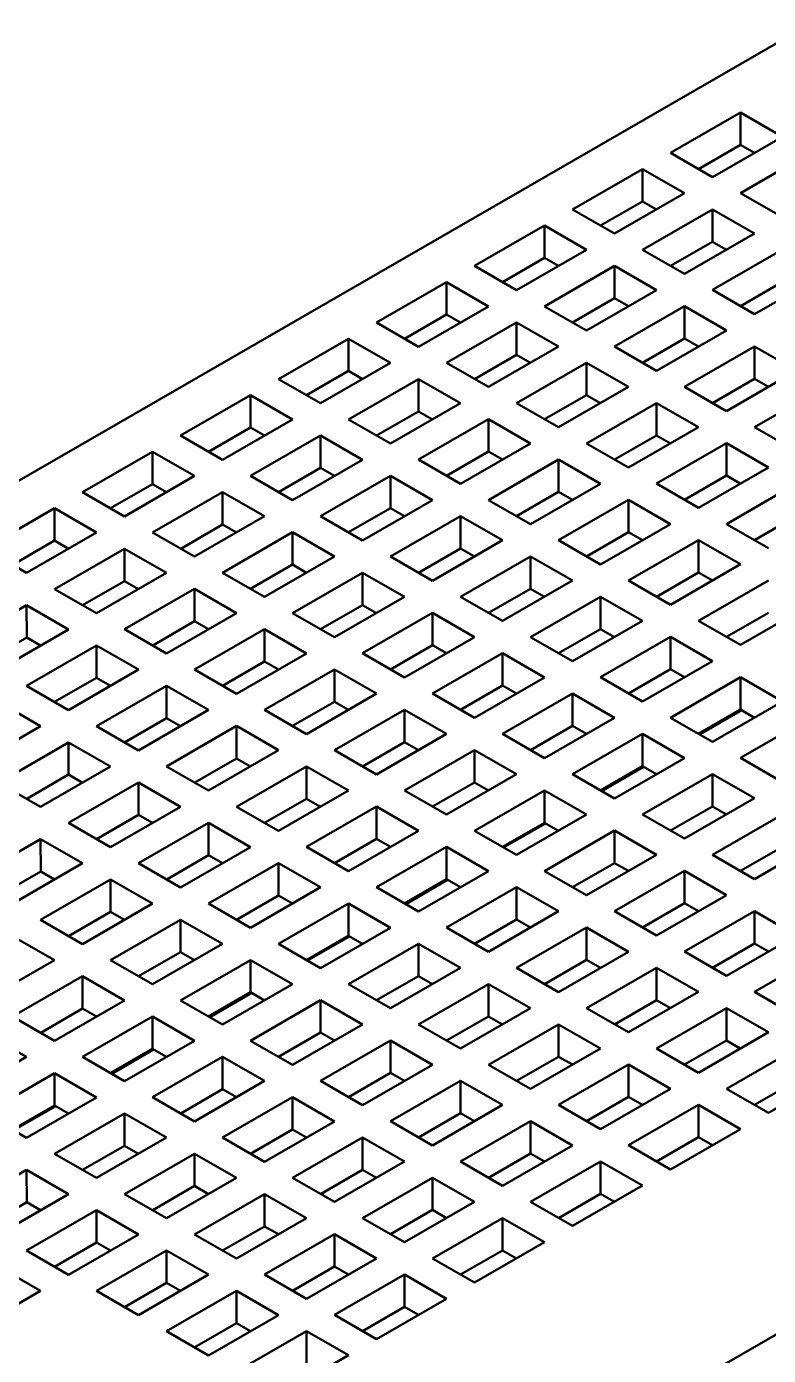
# Model space of a CAD drawing. Header units: millimetres. Extents: x 2121 to 4904, y 892 to 1933.
# Drawn here: x 3049.5 to 3105.7, y 1711.3 to 1812 of the extents above; entities that cross this region are included whole.
import ezdxf

# ---------------------------------------------------------------- set-up
doc = ezdxf.new("R2010")
doc.units = ezdxf.units.MM
doc.header["$LTSCALE"] = 1.8
doc.layers.add('외형선(ISO)', color=7, linetype='Continuous', lineweight=50)

msp = doc.modelspace()

# ---------------------------------------------------------------- linework, layer by layer
at = {"layer": '외형선(ISO)'}
for p, q in [((3108.52, 1812.02), (2986.92, 1741.81)), ((3098.29, 1802.44), (3103.6, 1805.5)), ((3103.6, 1805.5), (3106.78, 1803.67)), ((3103.6, 1805.5), (3103.6, 1803.05)), ((3106.78, 1803.67), (3101.48, 1800.61)), ((3101.48, 1800.61), (3098.29, 1802.44)), ((3103.6, 1803.05), (3100.42, 1801.22)), ((3104.66, 1802.45), (3103.6, 1803.05)), ((3103.6, 1799.39), (3108.9, 1802.45)), ((3090.87, 1798.16), (3096.17, 1801.22)), ((3096.17, 1801.22), (3099.35, 1799.38)), ((3096.17, 1801.22), (3096.18, 1798.77)), ((3099.35, 1799.38), (3094.05, 1796.32)), ((3106.78, 1797.56), (3103.6, 1799.39)), ((3094.05, 1796.32), (3090.87, 1798.16)), ((3096.18, 1798.77), (3093, 1796.93)), ((3096.17, 1795.1), (3101.48, 1798.16)), ((3097.23, 1798.16), (3096.18, 1798.77)), ((3101.48, 1798.16), (3104.66, 1796.33)), ((3101.48, 1798.16), (3101.48, 1795.71)), ((3083.44, 1793.87), (3088.75, 1796.93)), ((3088.75, 1796.93), (3091.93, 1795.1)), ((3088.75, 1796.93), (3088.75, 1794.48)), ((3104.66, 1796.33), (3099.35, 1793.27)), ((3091.93, 1795.1), (3086.63, 1792.04)), ((3099.35, 1793.27), (3096.17, 1795.1)), ((3101.48, 1795.71), (3098.3, 1793.88)), ((3102.53, 1795.1), (3101.48, 1795.71)), ((3101.48, 1792.05), (3106.78, 1795.11)), ((3088.75, 1794.48), (3085.57, 1792.64)), ((3089.81, 1793.87), (3088.75, 1794.48)), ((3086.63, 1792.04), (3083.44, 1793.87)), ((3088.75, 1790.81), (3094.05, 1793.88)), ((3094.05, 1793.88), (3097.23, 1792.04)), ((3094.05, 1793.88), (3094.05, 1791.43)), ((3109.96, 1793.28), (3104.66, 1790.21)), ((3076.02, 1789.58), (3081.32, 1792.64)), ((3081.32, 1792.64), (3084.51, 1790.81)), ((3081.32, 1792.64), (3081.33, 1790.19)), ((3097.23, 1792.04), (3091.93, 1788.98)), ((3104.66, 1790.21), (3101.48, 1792.05)), ((3106.78, 1792.66), (3103.6, 1790.82)), ((3094.05, 1791.43), (3090.87, 1789.59)), ((3095.11, 1790.82), (3094.05, 1791.43)), ((3081.33, 1790.19), (3078.15, 1788.36)), ((3084.51, 1790.81), (3079.2, 1787.75)), ((3082.38, 1789.59), (3081.33, 1790.19)), ((3091.93, 1788.98), (3088.75, 1790.81)), ((3094.05, 1787.76), (3099.35, 1790.82)), ((3099.35, 1790.82), (3102.54, 1788.99)), ((3099.35, 1790.82), (3099.36, 1788.37)), ((3079.2, 1787.75), (3076.02, 1789.58)), ((3081.32, 1786.53), (3086.63, 1789.59)), ((3086.63, 1789.59), (3089.81, 1787.76)), ((3086.63, 1789.59), (3086.63, 1787.14)), ((3068.6, 1785.3), (3073.9, 1788.36)), ((3073.9, 1788.36), (3077.08, 1786.52)), ((3073.9, 1788.36), (3073.9, 1785.91)), ((3099.36, 1788.37), (3096.18, 1786.54)), ((3102.54, 1788.99), (3097.23, 1785.93)), ((3100.41, 1787.76), (3099.36, 1788.37)), ((3086.63, 1787.14), (3083.45, 1785.3)), ((3089.81, 1787.76), (3084.51, 1784.7)), ((3087.68, 1786.53), (3086.63, 1787.14)), ((3097.23, 1785.93), (3094.05, 1787.76)), ((3099.35, 1784.71), (3104.66, 1787.77)), ((3104.66, 1787.77), (3107.84, 1785.94)), ((3104.66, 1787.77), (3104.66, 1785.32)), ((3077.08, 1786.52), (3071.78, 1783.46)), ((3084.51, 1784.7), (3081.32, 1786.53)), ((3086.63, 1783.47), (3091.93, 1786.54)), ((3091.93, 1786.54), (3095.11, 1784.7)), ((3091.93, 1786.54), (3091.93, 1784.08)), ((3071.78, 1783.46), (3068.6, 1785.3)), ((3073.9, 1785.91), (3070.72, 1784.07)), ((3074.96, 1785.3), (3073.9, 1785.91)), ((3073.9, 1782.24), (3079.2, 1785.3)), ((3079.2, 1785.3), (3082.38, 1783.47)), ((3079.2, 1785.3), (3079.2, 1782.85)), ((3104.66, 1785.32), (3101.48, 1783.48)), ((3107.84, 1785.94), (3102.54, 1782.87)), ((3105.72, 1784.71), (3104.66, 1785.32)), ((3061.17, 1781.01), (3066.47, 1784.07)), ((3066.47, 1784.07), (3069.66, 1782.24)), ((3066.47, 1784.07), (3066.48, 1781.62)), ((3091.93, 1784.08), (3088.75, 1782.25)), ((3095.11, 1784.7), (3089.81, 1781.64)), ((3092.99, 1783.48), (3091.93, 1784.08)), ((3102.54, 1782.87), (3099.35, 1784.71)), ((3104.66, 1781.65), (3109.96, 1784.71)), ((3082.38, 1783.47), (3077.08, 1780.41)), ((3089.81, 1781.64), (3086.63, 1783.47)), ((3091.93, 1780.42), (3097.23, 1783.48)), ((3097.23, 1783.48), (3100.42, 1781.65)), ((3097.23, 1783.48), (3097.24, 1781.03)), ((3069.66, 1782.24), (3064.35, 1779.18)), ((3077.08, 1780.41), (3073.9, 1782.24)), ((3079.2, 1782.85), (3076.03, 1781.02)), ((3079.2, 1779.19), (3084.51, 1782.25)), ((3080.26, 1782.24), (3079.2, 1782.85)), ((3084.51, 1782.25), (3087.69, 1780.42)), ((3084.51, 1782.25), (3084.51, 1779.8)), ((3064.35, 1779.18), (3061.17, 1781.01)), ((3066.48, 1781.62), (3063.3, 1779.78)), ((3066.47, 1777.95), (3071.78, 1781.02)), ((3067.53, 1781.01), (3066.48, 1781.62)), ((3071.78, 1781.02), (3074.96, 1779.18)), ((3071.78, 1781.02), (3071.78, 1778.57)), ((3097.24, 1781.03), (3094.06, 1779.2)), ((3100.42, 1781.65), (3095.11, 1778.59)), ((3098.29, 1780.42), (3097.24, 1781.03)), ((3107.84, 1779.82), (3104.66, 1781.65)), ((3087.69, 1780.42), (3082.38, 1777.36)), ((3095.11, 1778.59), (3091.93, 1780.42)), ((3097.23, 1777.37), (3102.54, 1780.43)), ((3102.54, 1780.43), (3105.72, 1778.6)), ((3102.54, 1780.43), (3102.54, 1777.98)), ((3053.75, 1776.72), (3059.05, 1779.78)), ((3059.05, 1779.78), (3062.23, 1777.95)), ((3059.05, 1779.78), (3059.05, 1777.33)), ((3074.96, 1779.18), (3069.66, 1776.12)), ((3082.38, 1777.36), (3079.2, 1779.19)), ((3084.51, 1779.8), (3081.33, 1777.96)), ((3085.56, 1779.19), (3084.51, 1779.8)), ((3084.51, 1776.13), (3089.81, 1779.2)), ((3089.81, 1779.2), (3092.99, 1777.36)), ((3089.81, 1779.2), (3089.81, 1776.74)), ((3062.23, 1777.95), (3056.93, 1774.89)), ((3069.66, 1776.12), (3066.47, 1777.95)), ((3071.78, 1778.57), (3068.6, 1776.73)), ((3072.84, 1777.96), (3071.78, 1778.57)), ((3071.78, 1774.9), (3077.08, 1777.96)), ((3077.08, 1777.96), (3080.26, 1776.13)), ((3077.08, 1777.96), (3077.08, 1775.51)), ((3102.54, 1777.98), (3099.36, 1776.14)), ((3105.72, 1778.6), (3100.42, 1775.53)), ((3103.59, 1777.37), (3102.54, 1777.98)), ((3059.05, 1777.33), (3055.87, 1775.5)), ((3060.11, 1776.73), (3059.05, 1777.33)), ((3092.99, 1777.36), (3087.69, 1774.3)), ((3100.42, 1775.53), (3097.23, 1777.37)), ((3102.54, 1774.31), (3107.84, 1777.37)), ((3056.93, 1774.89), (3053.75, 1776.72)), ((3059.05, 1773.67), (3064.35, 1776.73)), ((3064.35, 1776.73), (3067.53, 1774.9)), ((3064.35, 1776.73), (3064.36, 1774.28)), ((3080.26, 1776.13), (3074.96, 1773.07)), ((3087.69, 1774.3), (3084.51, 1776.13)), ((3089.81, 1776.74), (3086.63, 1774.91)), ((3090.87, 1776.14), (3089.81, 1776.74)), ((3089.81, 1773.08), (3095.11, 1776.14)), ((3095.11, 1776.14), (3098.29, 1774.31)), ((3095.11, 1776.14), (3095.11, 1773.69)), ((3046.32, 1772.44), (3051.63, 1775.5)), ((3051.63, 1775.5), (3054.81, 1773.67)), ((3051.63, 1775.5), (3051.63, 1773.05)), ((3067.53, 1774.9), (3062.23, 1771.84)), ((3074.96, 1773.07), (3071.78, 1774.9)), ((3077.08, 1775.51), (3073.9, 1773.68)), ((3078.14, 1774.9), (3077.08, 1775.51)), ((3077.08, 1771.85), (3082.38, 1774.91)), ((3082.38, 1774.91), (3085.57, 1773.08)), ((3082.38, 1774.91), (3082.39, 1772.46)), ((3107.84, 1774.92), (3104.66, 1773.09)), ((3064.36, 1774.28), (3061.18, 1772.44)), ((3065.41, 1773.67), (3064.36, 1774.28)), ((3098.29, 1774.31), (3092.99, 1771.25)), ((3105.72, 1772.48), (3102.54, 1774.31)), ((3051.63, 1773.05), (3048.45, 1771.21)), ((3054.81, 1773.67), (3049.5, 1770.6)), ((3052.68, 1772.44), (3051.63, 1773.05)), ((3062.23, 1771.84), (3059.05, 1773.67)), ((3064.35, 1770.61), (3069.66, 1773.68)), ((3069.66, 1773.68), (3072.84, 1771.84)), ((3069.66, 1773.68), (3069.66, 1771.23)), ((3085.57, 1773.08), (3080.26, 1770.01)), ((3092.99, 1771.25), (3089.81, 1773.08)), ((3095.11, 1773.69), (3091.94, 1771.85)), ((3096.17, 1773.08), (3095.11, 1773.69)), ((3095.11, 1770.03), (3100.42, 1773.09)), ((3100.42, 1773.09), (3103.6, 1771.26)), ((3100.42, 1773.09), (3100.42, 1770.64)), ((3049.5, 1770.6), (3046.32, 1772.44)), ((3051.63, 1769.38), (3056.93, 1772.44)), ((3056.93, 1772.44), (3060.11, 1770.61)), ((3056.93, 1772.44), (3056.93, 1769.99)), ((3082.39, 1772.46), (3079.21, 1770.62)), ((3083.44, 1771.85), (3082.39, 1772.46)), ((3069.66, 1771.23), (3066.48, 1769.39)), ((3072.84, 1771.84), (3067.53, 1768.78)), ((3070.71, 1770.62), (3069.66, 1771.23)), ((3080.26, 1770.01), (3077.08, 1771.85)), ((3082.38, 1768.79), (3087.69, 1771.85)), ((3087.69, 1771.85), (3090.87, 1770.02)), ((3087.69, 1771.85), (3087.69, 1769.4)), ((3103.6, 1771.26), (3098.29, 1768.19)), ((3056.93, 1769.99), (3053.75, 1768.16)), ((3060.11, 1770.61), (3054.81, 1767.55)), ((3057.99, 1769.38), (3056.93, 1769.99)), ((3067.53, 1768.78), (3064.35, 1770.61)), ((3069.66, 1767.56), (3074.96, 1770.62)), ((3074.96, 1770.62), (3078.14, 1768.79)), ((3074.96, 1770.62), (3074.96, 1768.17)), ((3090.87, 1770.02), (3085.57, 1766.96)), ((3098.29, 1768.19), (3095.11, 1770.03)), ((3100.42, 1770.64), (3097.24, 1768.8)), ((3101.47, 1770.03), (3100.42, 1770.64)), ((3100.42, 1766.97), (3105.72, 1770.03)), ((3054.81, 1767.55), (3051.63, 1769.38)), ((3056.93, 1766.33), (3062.23, 1769.39)), ((3062.23, 1769.39), (3065.41, 1767.56)), ((3062.23, 1769.39), (3062.23, 1766.94)), ((3087.69, 1769.4), (3084.51, 1767.57)), ((3088.75, 1768.8), (3087.69, 1769.4)), ((3044.2, 1765.1), (3049.5, 1768.16)), ((3049.5, 1768.16), (3052.69, 1766.32)), ((3049.5, 1768.16), (3049.51, 1765.71)), ((3074.96, 1768.17), (3071.78, 1766.34)), ((3078.14, 1768.79), (3072.84, 1765.73)), ((3076.02, 1767.56), (3074.96, 1768.17)), ((3085.57, 1766.96), (3082.38, 1768.79)), ((3087.69, 1765.74), (3092.99, 1768.8)), ((3092.99, 1768.8), (3096.17, 1766.97)), ((3092.99, 1768.8), (3092.99, 1766.35)), ((3108.9, 1768.2), (3103.6, 1765.14)), ((3062.23, 1766.94), (3059.06, 1765.1)), ((3065.41, 1767.56), (3060.11, 1764.5)), ((3063.29, 1766.33), (3062.23, 1766.94)), ((3072.84, 1765.73), (3069.66, 1767.56)), ((3074.96, 1764.51), (3080.26, 1767.57)), ((3080.26, 1767.57), (3083.44, 1765.74)), ((3080.26, 1767.57), (3080.27, 1765.12)), ((3096.17, 1766.97), (3090.87, 1763.91)), ((3103.6, 1765.14), (3100.42, 1766.97)), ((3105.72, 1767.58), (3102.54, 1765.75)), ((3052.69, 1766.32), (3047.38, 1763.26)), ((3060.11, 1764.5), (3056.93, 1766.33)), ((3062.23, 1763.27), (3067.53, 1766.34)), ((3067.53, 1766.34), (3070.72, 1764.5)), ((3067.53, 1766.34), (3067.54, 1763.88)), ((3092.99, 1766.35), (3089.81, 1764.51)), ((3094.05, 1765.74), (3092.99, 1766.35)), ((3049.51, 1765.71), (3046.33, 1763.87)), ((3049.5, 1762.04), (3054.81, 1765.1)), ((3050.56, 1765.1), (3049.51, 1765.71)), ((3054.81, 1765.1), (3057.99, 1763.27)), ((3054.81, 1765.1), (3054.81, 1762.65)), ((3080.27, 1765.12), (3077.09, 1763.28)), ((3083.44, 1765.74), (3078.14, 1762.67)), ((3081.32, 1764.51), (3080.27, 1765.12)), ((3090.87, 1763.91), (3087.69, 1765.74)), ((3092.99, 1762.69), (3098.29, 1765.75)), ((3098.29, 1765.75), (3101.48, 1763.91)), ((3098.29, 1765.75), (3098.3, 1763.3)), ((3067.54, 1763.88), (3064.36, 1762.05)), ((3070.72, 1764.5), (3065.41, 1761.44)), ((3068.59, 1763.28), (3067.54, 1763.88)), ((3078.14, 1762.67), (3074.96, 1764.51)), ((3080.26, 1761.45), (3085.57, 1764.51)), ((3085.57, 1764.51), (3088.75, 1762.68)), ((3085.57, 1764.51), (3085.57, 1762.06)), ((3101.48, 1763.91), (3096.17, 1760.85)), ((3057.99, 1763.27), (3052.69, 1760.21)), ((3065.41, 1761.44), (3062.23, 1763.27)), ((3067.53, 1760.22), (3072.84, 1763.28)), ((3072.84, 1763.28), (3076.02, 1761.45)), ((3072.84, 1763.28), (3072.84, 1760.83)), ((3098.3, 1763.3), (3095.12, 1761.46)), ((3099.35, 1762.69), (3098.3, 1763.3)), ((3052.69, 1760.21), (3049.5, 1762.04)), ((3054.81, 1762.65), (3051.63, 1760.82)), ((3055.86, 1762.04), (3054.81, 1762.65)), ((3054.81, 1758.99), (3060.11, 1762.05)), ((3060.11, 1762.05), (3063.29, 1760.22)), ((3060.11, 1762.05), (3060.11, 1759.6)), ((3085.57, 1762.06), (3082.39, 1760.23)), ((3088.75, 1762.68), (3083.44, 1759.62)), ((3086.62, 1761.46), (3085.57, 1762.06)), ((3096.17, 1760.85), (3092.99, 1762.69)), ((3098.29, 1759.63), (3103.6, 1762.69)), ((3103.6, 1762.69), (3106.78, 1760.86)), ((3103.6, 1762.69), (3103.6, 1760.24)), ((3047.38, 1760.82), (3050.56, 1758.98)), ((3072.84, 1760.83), (3069.66, 1759)), ((3076.02, 1761.45), (3070.72, 1758.39)), ((3073.9, 1760.22), (3072.84, 1760.83)), ((3083.44, 1759.62), (3080.26, 1761.45)), ((3085.57, 1758.4), (3090.87, 1761.46)), ((3090.87, 1761.46), (3094.05, 1759.63)), ((3090.87, 1761.46), (3090.87, 1759.01)), ((3106.78, 1760.86), (3101.48, 1757.8)), ((3063.29, 1760.22), (3057.99, 1757.15)), ((3070.72, 1758.39), (3067.53, 1760.22)), ((3072.84, 1757.17), (3078.14, 1760.23)), ((3078.14, 1760.23), (3081.32, 1758.4)), ((3078.14, 1760.23), (3078.14, 1757.78)), ((3103.6, 1760.24), (3100.42, 1758.41)), ((3103.68, 1760.2), (3100.5, 1758.36)), ((3104.66, 1759.63), (3103.6, 1760.24)), ((3050.56, 1758.98), (3045.26, 1755.92)), ((3057.99, 1757.15), (3054.81, 1758.99)), ((3060.11, 1759.6), (3056.93, 1757.76)), ((3061.17, 1758.99), (3060.11, 1759.6)), ((3060.11, 1755.93), (3065.41, 1759)), ((3065.41, 1759), (3068.6, 1757.16)), ((3065.41, 1759), (3065.42, 1756.54)), ((3090.87, 1759.01), (3087.69, 1757.17)), ((3094.05, 1759.63), (3088.75, 1756.57)), ((3091.93, 1758.4), (3090.87, 1759.01)), ((3101.48, 1757.8), (3098.29, 1759.63)), ((3103.6, 1756.58), (3108.9, 1759.64)), ((3078.14, 1757.78), (3074.97, 1755.94)), ((3081.32, 1758.4), (3076.02, 1755.33)), ((3079.2, 1757.17), (3078.14, 1757.78)), ((3088.75, 1756.57), (3085.57, 1758.4)), ((3090.87, 1755.34), (3096.17, 1758.41)), ((3096.17, 1758.41), (3099.35, 1756.57)), ((3096.17, 1758.41), (3096.18, 1755.96)), ((3047.38, 1754.7), (3052.69, 1757.76)), ((3052.69, 1757.76), (3055.87, 1755.93)), ((3052.69, 1757.76), (3052.69, 1755.31)), ((3068.6, 1757.16), (3063.29, 1754.1)), ((3076.02, 1755.33), (3072.84, 1757.17)), ((3078.14, 1754.11), (3083.44, 1757.17)), ((3083.44, 1757.17), (3086.63, 1755.34)), ((3083.44, 1757.17), (3083.45, 1754.72)), ((3055.87, 1755.93), (3050.56, 1752.87)), ((3063.29, 1754.1), (3060.11, 1755.93)), ((3065.42, 1756.54), (3062.24, 1754.71)), ((3065.41, 1752.88), (3070.72, 1755.94)), ((3066.47, 1755.94), (3065.42, 1756.54)), ((3070.72, 1755.94), (3073.9, 1754.11)), ((3070.72, 1755.94), (3070.72, 1753.49)), ((3096.18, 1755.96), (3093, 1754.12)), ((3096.25, 1755.91), (3093.07, 1754.07)), ((3099.35, 1756.57), (3094.05, 1753.51)), ((3097.23, 1755.35), (3096.18, 1755.96)), ((3106.78, 1754.74), (3103.6, 1756.58)), ((3052.69, 1755.31), (3049.51, 1753.48)), ((3053.74, 1754.7), (3052.69, 1755.31)), ((3086.63, 1755.34), (3081.32, 1752.28)), ((3094.05, 1753.51), (3090.87, 1755.34)), ((3096.17, 1752.29), (3101.48, 1755.35)), ((3101.48, 1755.35), (3104.66, 1753.52)), ((3101.48, 1755.35), (3101.48, 1752.9)), ((3050.56, 1752.87), (3047.38, 1754.7)), ((3052.69, 1751.65), (3057.99, 1754.71)), ((3057.99, 1754.71), (3061.17, 1752.88)), ((3057.99, 1754.71), (3057.99, 1752.26)), ((3073.9, 1754.11), (3068.6, 1751.05)), ((3081.32, 1752.28), (3078.14, 1754.11)), ((3083.45, 1754.72), (3080.27, 1752.89)), ((3083.44, 1751.06), (3088.75, 1754.12)), ((3084.5, 1754.12), (3083.45, 1754.72)), ((3088.75, 1754.12), (3091.93, 1752.29)), ((3088.75, 1754.12), (3088.75, 1751.67)), ((3061.17, 1752.88), (3055.87, 1749.81)), ((3068.6, 1751.05), (3065.41, 1752.88)), ((3070.72, 1753.49), (3067.54, 1751.65)), ((3071.77, 1752.88), (3070.72, 1753.49)), ((3070.72, 1749.83), (3076.02, 1752.89)), ((3076.02, 1752.89), (3079.2, 1751.05)), ((3076.02, 1752.89), (3076.02, 1750.44)), ((3101.48, 1752.9), (3098.3, 1751.07)), ((3104.66, 1753.52), (3099.35, 1750.46)), ((3102.53, 1752.29), (3101.48, 1752.9)), ((3057.99, 1752.26), (3054.81, 1750.42)), ((3059.05, 1751.65), (3057.99, 1752.26)), ((3091.93, 1752.29), (3086.63, 1749.23)), ((3099.35, 1750.46), (3096.17, 1752.29)), ((3101.48, 1749.24), (3106.78, 1752.3)), ((3055.87, 1749.81), (3052.69, 1751.65)), ((3057.99, 1748.59), (3063.29, 1751.65)), ((3063.29, 1751.65), (3066.47, 1749.82)), ((3063.29, 1751.65), (3063.3, 1749.2)), ((3079.2, 1751.05), (3073.9, 1747.99)), ((3086.63, 1749.23), (3083.44, 1751.06)), ((3088.75, 1751.67), (3085.57, 1749.83)), ((3088.83, 1751.62), (3085.65, 1749.79)), ((3089.81, 1751.06), (3088.75, 1751.67)), ((3088.75, 1748), (3094.05, 1751.07)), ((3094.05, 1751.07), (3097.23, 1749.23)), ((3094.05, 1751.07), (3094.05, 1748.61)), ((3045.26, 1747.36), (3050.56, 1750.42)), ((3050.56, 1750.42), (3053.75, 1748.59)), ((3050.56, 1750.42), (3050.57, 1747.97)), ((3066.47, 1749.82), (3061.17, 1746.76)), ((3073.9, 1747.99), (3070.72, 1749.83)), ((3076.02, 1750.44), (3072.84, 1748.6)), ((3077.08, 1749.83), (3076.02, 1750.44)), ((3076.02, 1746.77), (3081.32, 1749.83)), ((3081.32, 1749.83), (3084.51, 1748)), ((3081.32, 1749.83), (3081.33, 1747.38)), ((3106.78, 1749.85), (3103.6, 1748.01)), ((3109.96, 1750.47), (3104.66, 1747.4)), ((3063.3, 1749.2), (3060.12, 1747.37)), ((3064.35, 1748.6), (3063.3, 1749.2)), ((3097.23, 1749.23), (3091.93, 1746.17)), ((3104.66, 1747.4), (3101.48, 1749.24)), ((3050.57, 1747.97), (3047.39, 1746.14)), ((3053.75, 1748.59), (3048.44, 1745.53)), ((3051.62, 1747.36), (3050.57, 1747.97)), ((3061.17, 1746.76), (3057.99, 1748.59)), ((3063.29, 1745.54), (3068.6, 1748.6)), ((3068.6, 1748.6), (3071.78, 1746.77)), ((3068.6, 1748.6), (3068.6, 1746.15)), ((3084.51, 1748), (3079.2, 1744.94)), ((3166.71, 1747.76), (3088.22, 1702.44)), ((3091.93, 1746.17), (3088.75, 1748)), ((3094.05, 1748.61), (3090.87, 1746.78)), ((3095.11, 1748.01), (3094.05, 1748.61)), ((3094.05, 1744.95), (3099.35, 1748.01)), ((3099.35, 1748.01), (3102.54, 1746.18)), ((3099.35, 1748.01), (3099.36, 1745.56)), ((3050.56, 1744.31), (3055.87, 1747.37)), ((3055.87, 1747.37), (3059.05, 1745.54)), ((3055.87, 1747.37), (3055.87, 1744.92)), ((3071.78, 1746.77), (3066.47, 1743.71)), ((3079.2, 1744.94), (3076.02, 1746.77)), ((3081.33, 1747.38), (3078.15, 1745.55)), ((3081.4, 1747.34), (3078.23, 1745.5)), ((3081.32, 1743.72), (3086.63, 1746.78)), ((3082.38, 1746.77), (3081.33, 1747.38)), ((3086.63, 1746.78), (3089.81, 1744.95)), ((3086.63, 1746.78), (3086.63, 1744.33)), ((3068.6, 1746.15), (3065.42, 1744.31)), ((3069.65, 1745.54), (3068.6, 1746.15)), ((3102.54, 1746.18), (3097.23, 1743.12)), ((3055.87, 1744.92), (3052.69, 1743.08)), ((3059.05, 1745.54), (3053.75, 1742.47)), ((3056.93, 1744.31), (3055.87, 1744.92)), ((3066.47, 1743.71), (3063.29, 1745.54)), ((3068.6, 1742.48), (3073.9, 1745.55)), ((3073.9, 1745.55), (3077.08, 1743.71)), ((3073.9, 1745.55), (3073.9, 1743.1)), ((3089.81, 1744.95), (3084.51, 1741.89)), ((3097.23, 1743.12), (3094.05, 1744.95)), ((3099.36, 1745.56), (3096.18, 1743.73)), ((3099.35, 1741.9), (3104.66, 1744.96)), ((3100.41, 1744.95), (3099.36, 1745.56)), ((3104.66, 1744.96), (3107.84, 1743.13)), ((3104.66, 1744.96), (3104.66, 1742.51)), ((3053.75, 1742.47), (3050.56, 1744.31)), ((3055.87, 1741.25), (3061.17, 1744.31)), ((3061.17, 1744.31), (3064.35, 1742.48)), ((3061.17, 1744.31), (3061.17, 1741.86)), ((3077.08, 1743.71), (3071.78, 1740.65)), ((3084.51, 1741.89), (3081.32, 1743.72)), ((3086.63, 1744.33), (3083.45, 1742.49)), ((3087.68, 1743.72), (3086.63, 1744.33)), ((3086.63, 1740.66), (3091.93, 1743.73)), ((3091.93, 1743.73), (3095.11, 1741.89)), ((3091.93, 1743.73), (3091.93, 1741.27)), ((3048.44, 1743.08), (3051.63, 1741.25)), ((3073.9, 1743.1), (3070.72, 1741.26)), ((3073.98, 1743.05), (3070.8, 1741.22)), ((3074.96, 1742.49), (3073.9, 1743.1)), ((3107.84, 1743.13), (3102.54, 1740.06)), ((3061.17, 1741.86), (3057.99, 1740.03)), ((3064.35, 1742.48), (3059.05, 1739.42)), ((3062.23, 1741.26), (3061.17, 1741.86)), ((3071.78, 1740.65), (3068.6, 1742.48)), ((3073.9, 1739.43), (3079.2, 1742.49)), ((3079.2, 1742.49), (3082.38, 1740.66)), ((3079.2, 1742.49), (3079.2, 1740.04)), ((3095.11, 1741.89), (3089.81, 1738.83)), ((3102.54, 1740.06), (3099.35, 1741.9)), ((3104.66, 1742.51), (3101.48, 1740.67)), ((3105.72, 1741.9), (3104.66, 1742.51)), ((3104.66, 1738.84), (3109.96, 1741.9)), ((3051.63, 1741.25), (3046.32, 1738.19)), ((3059.05, 1739.42), (3055.87, 1741.25)), ((3061.17, 1738.2), (3066.47, 1741.26)), ((3066.47, 1741.26), (3069.66, 1739.43)), ((3066.47, 1741.26), (3066.48, 1738.81)), ((3082.38, 1740.66), (3077.08, 1737.6)), ((3089.81, 1738.83), (3086.63, 1740.66)), ((3091.93, 1741.27), (3088.75, 1739.44)), ((3092.99, 1740.67), (3091.93, 1741.27)), ((3091.93, 1737.61), (3097.23, 1740.67)), ((3097.23, 1740.67), (3100.42, 1738.84)), ((3097.23, 1740.67), (3097.24, 1738.22)), ((3048.44, 1736.97), (3053.75, 1740.03)), ((3053.75, 1740.03), (3056.93, 1738.2)), ((3053.75, 1740.03), (3053.75, 1737.58)), ((3071.78, 1692.95), (3153.45, 1740.1)), ((3079.2, 1740.04), (3076.03, 1738.21)), ((3080.26, 1739.43), (3079.2, 1740.04)), ((3066.48, 1738.81), (3063.3, 1736.97)), ((3066.56, 1738.76), (3063.38, 1736.93)), ((3069.66, 1739.43), (3064.35, 1736.37)), ((3067.53, 1738.2), (3066.48, 1738.81)), ((3077.08, 1737.6), (3073.9, 1739.43)), ((3079.2, 1736.38), (3084.51, 1739.44)), ((3084.51, 1739.44), (3087.69, 1737.61)), ((3084.51, 1739.44), (3084.51, 1736.99)), ((3100.42, 1738.84), (3095.11, 1735.78)), ((3107.84, 1737.01), (3104.66, 1738.84)), ((3056.93, 1738.2), (3051.63, 1735.13)), ((3064.35, 1736.37), (3061.17, 1738.2)), ((3066.47, 1735.14), (3071.78, 1738.21)), ((3071.78, 1738.21), (3074.96, 1736.37)), ((3071.78, 1738.21), (3071.78, 1735.76)), ((3097.24, 1738.22), (3094.06, 1736.38)), ((3098.29, 1737.61), (3097.24, 1738.22)), ((3051.63, 1735.13), (3048.44, 1736.97)), ((3053.75, 1737.58), (3050.57, 1735.74)), ((3054.8, 1736.97), (3053.75, 1737.58)), ((3053.75, 1733.91), (3059.05, 1736.97)), ((3059.05, 1736.97), (3062.23, 1735.14)), ((3059.05, 1736.97), (3059.05, 1734.52)), ((3084.51, 1736.99), (3081.33, 1735.15)), ((3087.69, 1737.61), (3082.38, 1734.54)), ((3085.56, 1736.38), (3084.51, 1736.99)), ((3095.11, 1735.78), (3091.93, 1737.61)), ((3097.23, 1734.56), (3102.54, 1737.62)), ((3102.54, 1737.62), (3105.72, 1735.79)), ((3102.54, 1737.62), (3102.54, 1735.17)), ((3046.32, 1735.74), (3049.5, 1733.91)), ((3071.78, 1735.76), (3068.6, 1733.92)), ((3074.96, 1736.37), (3069.66, 1733.31)), ((3072.84, 1735.15), (3071.78, 1735.76)), ((3082.38, 1734.54), (3079.2, 1736.38)), ((3084.51, 1733.32), (3089.81, 1736.38)), ((3089.81, 1736.38), (3092.99, 1734.55)), ((3089.81, 1736.38), (3089.81, 1733.93)), ((3105.72, 1735.79), (3100.42, 1732.72)), ((3062.23, 1735.14), (3056.93, 1732.08)), ((3069.66, 1733.31), (3066.47, 1735.14)), ((3071.78, 1732.09), (3077.08, 1735.15)), ((3077.08, 1735.15), (3080.26, 1733.32)), ((3077.08, 1735.15), (3077.08, 1732.7)), ((3102.54, 1735.17), (3099.36, 1733.33)), ((3103.59, 1734.56), (3102.54, 1735.17)), ((3049.5, 1733.91), (3044.2, 1730.85)), ((3056.93, 1732.08), (3053.75, 1733.91)), ((3059.05, 1734.52), (3055.87, 1732.69)), ((3059.13, 1734.48), (3055.95, 1732.64)), ((3060.11, 1733.91), (3059.05, 1734.52)), ((3059.05, 1730.86), (3064.35, 1733.92)), ((3064.35, 1733.92), (3067.53, 1732.09)), ((3064.35, 1733.92), (3064.36, 1731.47)), ((3089.81, 1733.93), (3086.63, 1732.1)), ((3092.99, 1734.55), (3087.69, 1731.49)), ((3090.87, 1733.33), (3089.81, 1733.93)), ((3100.42, 1732.72), (3097.23, 1734.56)), ((3102.54, 1731.5), (3107.84, 1734.56)), ((3046.32, 1729.62), (3051.63, 1732.69)), ((3051.63, 1732.69), (3054.81, 1730.85)), ((3051.63, 1732.69), (3051.63, 1730.24)), ((3077.08, 1732.7), (3073.9, 1730.87)), ((3080.26, 1733.32), (3074.96, 1730.26)), ((3078.14, 1732.09), (3077.08, 1732.7)), ((3087.69, 1731.49), (3084.51, 1733.32)), ((3089.81, 1730.27), (3095.11, 1733.33)), ((3095.11, 1733.33), (3098.29, 1731.5)), ((3095.11, 1733.33), (3095.11, 1730.88)), ((3111.02, 1732.73), (3105.72, 1729.67)), ((3067.53, 1732.09), (3062.23, 1729.03)), ((3074.96, 1730.26), (3071.78, 1732.09)), ((3077.08, 1729.04), (3082.38, 1732.1)), ((3082.38, 1732.1), (3085.57, 1730.27)), ((3082.38, 1732.1), (3082.39, 1729.65)), ((3107.84, 1732.11), (3104.66, 1730.28)), ((3054.81, 1730.85), (3049.5, 1727.79)), ((3062.23, 1729.03), (3059.05, 1730.86)), ((3064.36, 1731.47), (3061.18, 1729.63)), ((3064.35, 1727.8), (3069.66, 1730.87)), ((3065.41, 1730.86), (3064.36, 1731.47)), ((3069.66, 1730.87), (3072.84, 1729.03)), ((3069.66, 1730.87), (3069.66, 1728.41)), ((3095.11, 1730.88), (3091.94, 1729.04)), ((3098.29, 1731.5), (3092.99, 1728.44)), ((3096.17, 1730.27), (3095.11, 1730.88)), ((3105.72, 1729.67), (3102.54, 1731.5)), ((3049.5, 1727.79), (3046.32, 1729.62)), ((3051.63, 1730.24), (3048.45, 1728.4)), ((3051.71, 1730.19), (3048.53, 1728.36)), ((3052.68, 1729.63), (3051.63, 1730.24)), ((3051.63, 1726.57), (3056.93, 1729.63)), ((3056.93, 1729.63), (3060.11, 1727.8)), ((3056.93, 1729.63), (3056.93, 1727.18)), ((3082.39, 1729.65), (3079.21, 1727.81)), ((3085.57, 1730.27), (3080.26, 1727.2)), ((3083.44, 1729.04), (3082.39, 1729.65)), ((3092.99, 1728.44), (3089.81, 1730.27)), ((3095.11, 1727.22), (3100.42, 1730.28)), ((3100.42, 1730.28), (3103.6, 1728.44)), ((3100.42, 1730.28), (3100.42, 1727.83)), ((3072.84, 1729.03), (3067.53, 1725.97)), ((3080.26, 1727.2), (3077.08, 1729.04)), ((3082.38, 1725.98), (3087.69, 1729.04)), ((3087.69, 1729.04), (3090.87, 1727.21)), ((3087.69, 1729.04), (3087.69, 1726.59)), ((3060.11, 1727.8), (3054.81, 1724.74)), ((3067.53, 1725.97), (3064.35, 1727.8)), ((3069.66, 1728.41), (3066.48, 1726.58)), ((3070.71, 1727.81), (3069.66, 1728.41)), ((3069.66, 1724.75), (3074.96, 1727.81)), ((3074.96, 1727.81), (3078.14, 1725.98)), ((3074.96, 1727.81), (3074.96, 1725.36)), ((3100.42, 1727.83), (3097.24, 1725.99)), ((3103.6, 1728.44), (3098.29, 1725.38)), ((3101.47, 1727.22), (3100.42, 1727.83)), ((3054.81, 1724.74), (3051.63, 1726.57)), ((3056.93, 1727.18), (3053.75, 1725.35)), ((3057.99, 1726.57), (3056.93, 1727.18)), ((3056.93, 1723.52), (3062.23, 1726.58)), ((3062.23, 1726.58), (3065.41, 1724.75)), ((3062.23, 1726.58), (3062.23, 1724.13)), ((3087.69, 1726.59), (3084.51, 1724.76)), ((3090.87, 1727.21), (3085.57, 1724.15)), ((3088.75, 1725.99), (3087.69, 1726.59)), ((3098.29, 1725.38), (3095.11, 1727.22)), ((3078.14, 1725.98), (3072.84, 1722.92)), ((3085.57, 1724.15), (3082.38, 1725.98)), ((3087.69, 1722.93), (3092.99, 1725.99)), ((3092.99, 1725.99), (3096.17, 1724.16)), ((3092.99, 1725.99), (3092.99, 1723.54)), ((3044.2, 1722.28), (3049.5, 1725.35)), ((3049.5, 1725.35), (3052.69, 1723.51)), ((3049.5, 1725.35), (3049.51, 1722.9)), ((3065.41, 1724.75), (3060.11, 1721.68)), ((3072.84, 1722.92), (3069.66, 1724.75)), ((3074.96, 1725.36), (3071.78, 1723.52)), ((3076.02, 1724.75), (3074.96, 1725.36)), ((3074.96, 1721.7), (3080.26, 1724.76)), ((3080.26, 1724.76), (3083.44, 1722.93)), ((3080.26, 1724.76), (3080.27, 1722.31)), ((3062.23, 1724.13), (3059.06, 1722.29)), ((3063.29, 1723.52), (3062.23, 1724.13)), ((3062.23, 1720.46), (3067.53, 1723.52)), ((3067.53, 1723.52), (3070.72, 1721.69)), ((3067.53, 1723.52), (3067.54, 1721.07)), ((3092.99, 1723.54), (3089.81, 1721.7)), ((3096.17, 1724.16), (3090.87, 1721.1)), ((3094.05, 1722.93), (3092.99, 1723.54)), ((3049.51, 1722.9), (3046.33, 1721.06)), ((3052.69, 1723.51), (3047.38, 1720.45)), ((3050.56, 1722.29), (3049.51, 1722.9)), ((3060.11, 1721.68), (3056.93, 1723.52)), ((3083.44, 1722.93), (3078.14, 1719.86)), ((3090.87, 1721.1), (3087.69, 1722.93)), ((3049.5, 1719.23), (3054.81, 1722.29)), ((3054.81, 1722.29), (3057.99, 1720.46)), ((3054.81, 1722.29), (3054.81, 1719.84)), ((3070.72, 1721.69), (3065.41, 1718.63)), ((3078.14, 1719.86), (3074.96, 1721.7)), ((3080.27, 1722.31), (3077.09, 1720.47)), ((3080.26, 1718.64), (3085.57, 1721.7)), ((3081.32, 1721.7), (3080.27, 1722.31)), ((3085.57, 1721.7), (3088.75, 1719.87)), ((3085.57, 1721.7), (3085.57, 1719.25)), ((3067.54, 1721.07), (3064.36, 1719.24)), ((3068.59, 1720.47), (3067.54, 1721.07)), ((3054.81, 1719.84), (3051.63, 1718.01)), ((3057.99, 1720.46), (3052.69, 1717.4)), ((3055.86, 1719.23), (3054.81, 1719.84)), ((3065.41, 1718.63), (3062.23, 1720.46)), ((3067.53, 1717.41), (3072.84, 1720.47)), ((3072.84, 1720.47), (3076.02, 1718.64)), ((3072.84, 1720.47), (3072.84, 1718.02)), ((3088.75, 1719.87), (3083.44, 1716.81)), ((3052.69, 1717.4), (3049.5, 1719.23)), ((3054.81, 1716.18), (3060.11, 1719.24)), ((3060.11, 1719.24), (3063.29, 1717.41)), ((3060.11, 1719.24), (3060.11, 1716.79)), ((3076.02, 1718.64), (3070.72, 1715.58)), ((3083.44, 1716.81), (3080.26, 1718.64)), ((3085.57, 1719.25), (3082.39, 1717.42)), ((3086.62, 1718.64), (3085.57, 1719.25)), ((3047.38, 1718.01), (3050.56, 1716.17)), ((3072.84, 1718.02), (3069.66, 1716.18)), ((3073.9, 1717.41), (3072.84, 1718.02)), ((3060.11, 1716.79), (3056.93, 1714.95)), ((3063.29, 1717.41), (3057.99, 1714.34)), ((3061.17, 1716.18), (3060.11, 1716.79)), ((3070.72, 1715.58), (3067.53, 1717.41)), ((3072.84, 1714.36), (3078.14, 1717.42)), ((3078.14, 1717.42), (3081.32, 1715.58)), ((3078.14, 1717.42), (3078.14, 1714.97)), ((3050.56, 1716.17), (3045.26, 1713.11)), ((3057.99, 1714.34), (3054.81, 1716.18)), ((3060.11, 1713.12), (3065.41, 1716.18)), ((3065.41, 1716.18), (3068.6, 1714.35)), ((3065.41, 1716.18), (3065.42, 1713.73)), ((3081.32, 1715.58), (3076.02, 1712.52)), ((3078.14, 1714.97), (3074.97, 1713.13)), ((3079.2, 1714.36), (3078.14, 1714.97)), ((3065.42, 1713.73), (3062.24, 1711.9)), ((3068.6, 1714.35), (3063.29, 1711.29)), ((3066.47, 1713.13), (3065.42, 1713.73)), ((3076.02, 1712.52), (3072.84, 1714.36)), ((3063.29, 1711.29), (3060.11, 1713.12)), ((3065.41, 1710.07), (3070.72, 1713.13)), ((3070.72, 1713.13), (3073.9, 1711.3)), ((3070.72, 1713.13), (3070.72, 1710.68)), ((3073.9, 1711.3), (3068.6, 1708.24))]:
    msp.add_line(p, q, dxfattribs=at)

doc.saveas('drawing.dxf')
